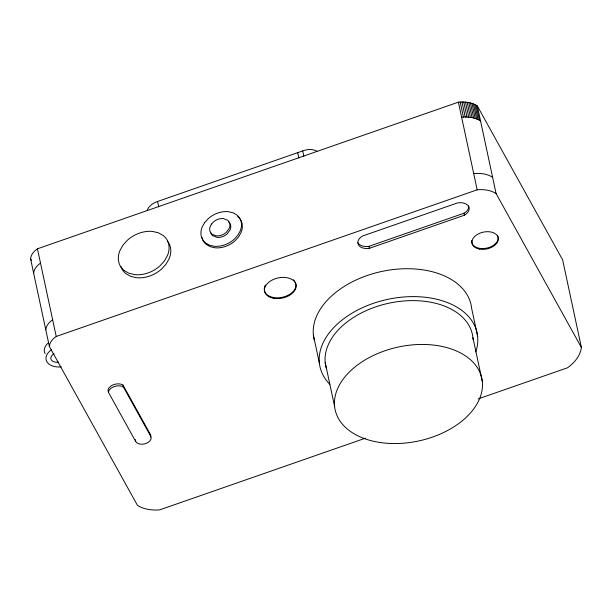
<?xml version="1.0" encoding="UTF-8"?>
<svg xmlns="http://www.w3.org/2000/svg" width="612" height="612" viewBox="0 0 612 612"><rect width="100%" height="100%" fill="white"/><g stroke="black" fill="none" stroke-linecap="round" stroke-linejoin="round"><path stroke-width="0.92" d="M365.402 438.2L159.671 509.873A32.597 20.884 -12.1 0 1 137.509 505.458L49.381 346.484L33.622 273.136C34.004 268.882 37.102 265.432 40.514 263.122M45.739 329.761C46.198 325.507 49.22 322.073 52.647 319.747M147.24 210.26A16.073 10.297 -12.1 0 1 157.567 201.478L302.711 150.912A12.814 8.208 -12.1 0 1 316.955 151.218M33.622 273.136L30.6 258.822A19.515 12.5 -12.1 0 1 37.447 248.809L458.396 102.158C464.86 101.554 471.753 102.342 477.306 105.922L562.619 259.825L581.4 347.478A43.238 27.701 -12.1 0 1 567.515 367.781L478.194 398.902M49.381 346.484A19.515 12.5 -12.1 0 1 56.227 336.47L477.184 189.812A26.209 16.792 -12.1 0 1 496.087 193.576L581.4 347.478M357.982 242.803A11.161 7.153 -12.1 0 0 368.906 246.353L463.995 213.221A11.123 7.13 -12.1 0 0 468.693 205.869M369.327 248.342L464.424 215.21A11.123 7.13 -12.1 0 0 468.601 206.405A11.123 7.13 -12.1 0 0 457.592 202.893L362.503 236.025A11.161 7.153 -12.1 0 0 358.41 244.8A11.161 7.153 -12.1 0 0 369.327 248.342L368.906 246.353M461.624 117.206C468.081 116.678 475.011 117.336 480.55 120.954L496.087 193.576M473.696 173.563C480.145 173.012 487.091 173.686 492.629 177.312M124.167 270.55L129.033 273.289L134.892 274.65A27.004 20.349 -29 0 0 159.916 265.929L164.421 260.964L167.512 255.449A26.331 19.844 -29 0 0 163.243 235.528L158.386 232.79L152.526 231.428A27.004 20.349 -29 0 0 127.495 240.149L122.997 245.114L119.898 250.629A26.331 19.844 -29 0 0 124.167 270.55M123.004 385.055L150.315 434.329L150.743 436.318A8.033 5.148 -12.1 0 1 145.794 443.555A8.033 5.148 -12.1 0 1 135.726 441.55L108.416 392.277L107.987 390.28A8.706 5.577 -12.1 0 1 113.786 384.588A8.706 5.577 -12.1 0 1 123.004 385.055L123.433 387.044L150.743 436.318M30.6 258.822L31.526 260.49M476.098 105.18L479.372 120.197M477.306 105.922L480.55 120.954M474.805 104.514L478.041 119.554M473.42 103.918L476.672 118.942M471.967 103.397L475.21 118.422M470.437 102.954L473.657 118.009M468.838 102.594L472.074 117.626M465.495 102.112L468.723 117.16M461.991 101.967L465.219 117.014M458.396 102.158L477.184 189.812M463.995 213.221L464.424 215.21M477.643 336.393L471.668 308.502A80.356 51.492 -12.1 0 0 383.081 271.177A80.356 51.492 -12.1 0 0 314.377 340.41M472.938 337.755L482.332 381.582A75.001 48.057 -12.1 0 1 375.829 441.757A75.001 48.057 -12.1 0 1 367.238 358.67A75.001 48.057 -12.1 0 1 482.317 381.582M302.711 150.912L303.843 156.221M297.7 152.656L298.84 157.965M325.202 362.595L334.596 406.422M313.382 335.116L319.357 363.008M157.567 201.478L158.699 206.787M135.306 439.561L135.726 441.55M37.447 248.809L56.227 336.47M467.193 102.311L470.399 117.389M463.758 101.997L466.971 117.083M460.201 102.02L463.422 117.106M202.037 237.487A21.068 15.874 -29 0 0 206.428 244.525L210.321 246.713L215.011 247.799A21.604 16.279 -29 0 0 235.023 240.83L238.634 236.852L241.105 232.438A21.068 15.874 -29 0 0 237.693 216.503M120.855 266.534A26.331 19.844 -29 0 0 125.873 273.633L130.739 276.372L136.598 277.733A27.004 20.349 -29 0 0 161.622 269.012L166.127 264.04L169.218 258.532A26.331 19.844 -29 0 0 167.474 241.113M329.883 384.374A80.356 51.492 -12.1 0 1 386.715 299.566A80.356 51.492 -12.1 0 1 475.776 351.869M326.494 368.745A75.001 48.057 -12.1 0 1 390.655 302.841A75.001 48.057 -12.1 0 1 473.061 339.545M210.65 232.246A10.534 7.941 -29 0 0 212.846 235.765L217.13 237.402A10.802 8.14 -29 0 0 227.144 233.922L230.181 229.722A10.534 7.941 -29 0 0 228.475 221.758M150.315 434.329A8.033 5.148 -12.1 0 1 150.59 436.991M61.238 366.879A16.073 10.297 -12.1 0 1 46.887 361.73A16.073 10.297 -12.1 0 1 51.354 349.842M58.676 362.113A7.497 4.804 -12.1 0 1 51.179 359.757A7.497 4.804 -12.1 0 1 54.063 353.782M45.112 353.637A16.073 10.297 -12.1 0 1 48.18 343.018M295.137 281.971A16.073 10.297 -12.1 0 1 281.88 297.356A16.073 10.297 -12.1 0 1 264.361 288.038M264.568 287.112A16.073 10.297 -12.1 0 1 265.463 285.039M293.301 279.76A16.073 10.297 -12.1 0 1 294.341 280.816M497.464 235.375A13.395 8.583 -12.1 0 1 486.41 248.189A13.395 8.583 -12.1 0 1 471.806 240.424M108.416 392.277A8.706 5.577 -12.1 0 1 114.215 386.577A8.706 5.577 -12.1 0 1 123.433 387.044M204.638 222.638L202.159 227.044A21.068 15.874 -29 0 0 205.578 242.979L209.465 245.175L214.154 246.261A21.604 16.279 -29 0 0 234.174 239.284L237.777 235.314L240.248 230.9A21.068 15.874 -29 0 0 236.836 214.965L232.95 212.769L228.261 211.683A21.604 16.279 -29 0 0 208.241 218.66L204.638 222.638M211.523 224.053L210.283 226.256A10.534 7.941 -29 0 0 211.989 234.228L216.281 235.865A10.802 8.14 -29 0 0 226.287 232.376L229.332 228.184A10.534 7.941 -29 0 0 227.618 220.213L223.334 218.576A10.802 8.14 -29 0 0 213.32 222.064L211.523 224.053M273.304 298.235A16.073 10.297 -12.1 0 0 296.124 285.337A16.073 10.297 -12.1 0 0 271.468 280.426A16.073 10.297 -12.1 0 0 273.304 298.235M479.295 249.053A13.395 8.583 -12.1 0 0 498.313 238.313A13.395 8.583 -12.1 0 0 477.758 234.22A13.395 8.583 -12.1 0 0 479.295 249.053"/></g></svg>
